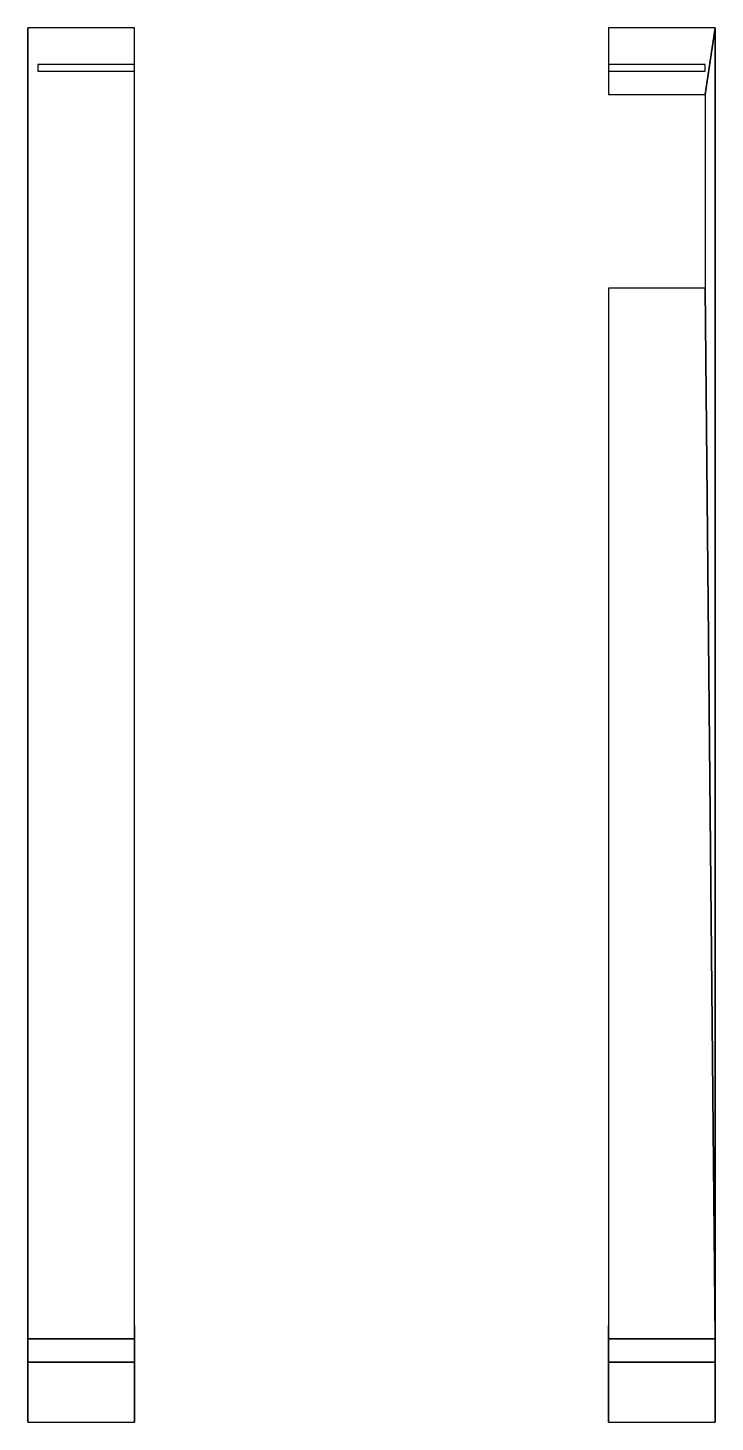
# Model space of a CAD drawing. Extents: x -1.03 to 1.03, y -2.21 to 1.97.
import ezdxf

# ---------------------------------------------------------------- set-up
doc = ezdxf.new("R2010")
doc.units = 0
doc.layers.add('FENDERS', color=6, linetype='CONTINUOUS')

msp = doc.modelspace()

# ---------------------------------------------------------------- linework, layer by layer
at = {"layer": 'FENDERS'}
for points in [[(-1.03, 1.97, 0.81), (-1.03, -1.96, 0.81), (-0.71, -1.96, 0.81), (-0.71, 1.97, 0.81)], [(-1.03, 1.97, 0.79), (-1.03, -1.96, 0.79), (-1.03, -1.96, 0.81), (-1.03, 1.97, 0.81)], [(0.71, 1.97, 0.81), (0.71, 1.77, 0.81), (1, 1.77, 0.81), (1.03, 1.97, 0.81)], [(1, 1.77, 0.81), (1, 1.19, 0.81), (1.03, -1.96, 0.81), (1.03, 1.97, 0.81)], [(1.03, 1.97, 0.81), (1.03, -1.96, 0.81), (1.03, -1.96, 0.79), (1.03, 1.97, 0.79)], [(-1, 1.86, 0.81), (-1, 1.84, 0.81), (-0.71, 1.84, 1.11), (-0.71, 1.86, 1.11)], [(0.71, 1.86, 1.11), (0.71, 1.84, 1.11), (1, 1.84, 0.81), (1, 1.86, 0.81)], [(0.71, 1.19, 0.81), (0.71, -1.96, 0.81), (1.03, -1.96, 0.81), (1, 1.19, 0.81)], [(-0.71, -2.03, 0.8), (-0.71, -2.21, 0.67), (-0.71, -1.92, 0.47)], [(-0.71, -1.96, 0.81), (-0.71, -2.03, 0.8), (-0.71, -1.92, 0.47)], [(-0.71, -1.92, 0.81), (-0.71, -1.96, 0.81), (-0.71, -1.92, 0.47)], [(0.71, -1.92, 0.47), (0.71, -1.92, 0.47), (0.71, -2.21, 0.67), (0.71, -2.03, 0.8)], [(0.71, -1.92, 0.47), (0.71, -1.92, 0.47), (0.71, -2.03, 0.8), (0.71, -1.96, 0.81)], [(0.71, -1.92, 0.47), (0.71, -1.92, 0.47), (0.71, -1.96, 0.81), (0.71, -1.92, 0.81)], [(-1.03, -1.96, 0.79), (-1.03, -2.02, 0.77), (-1.03, -2.03, 0.8), (-1.03, -1.96, 0.81)], [(-1.03, -1.96, 0.81), (-1.03, -2.03, 0.8), (-0.71, -2.03, 0.8), (-0.71, -1.96, 0.81)], [(0.71, -1.96, 0.81), (0.71, -2.03, 0.8), (1.03, -2.03, 0.8), (1.03, -1.96, 0.81)], [(1.03, -1.96, 0.81), (1.03, -2.03, 0.8), (1.03, -2.02, 0.77), (1.03, -1.96, 0.79)], [(-1.03, -2.02, 0.77), (-1.03, -2.18, 0.63), (-1.03, -2.21, 0.67), (-1.03, -2.03, 0.8)], [(-1.03, -2.03, 0.8), (-1.03, -2.21, 0.67), (-0.71, -2.21, 0.67), (-0.71, -2.03, 0.8)], [(0.71, -2.03, 0.8), (0.71, -2.21, 0.67), (1.03, -2.21, 0.67), (1.03, -2.03, 0.8)], [(1.03, -2.03, 0.8), (1.03, -2.21, 0.67), (1.03, -2.18, 0.63), (1.03, -2.02, 0.77)]]:
    msp.add_3dface(points, dxfattribs=at)

doc.saveas('drawing.dxf')
